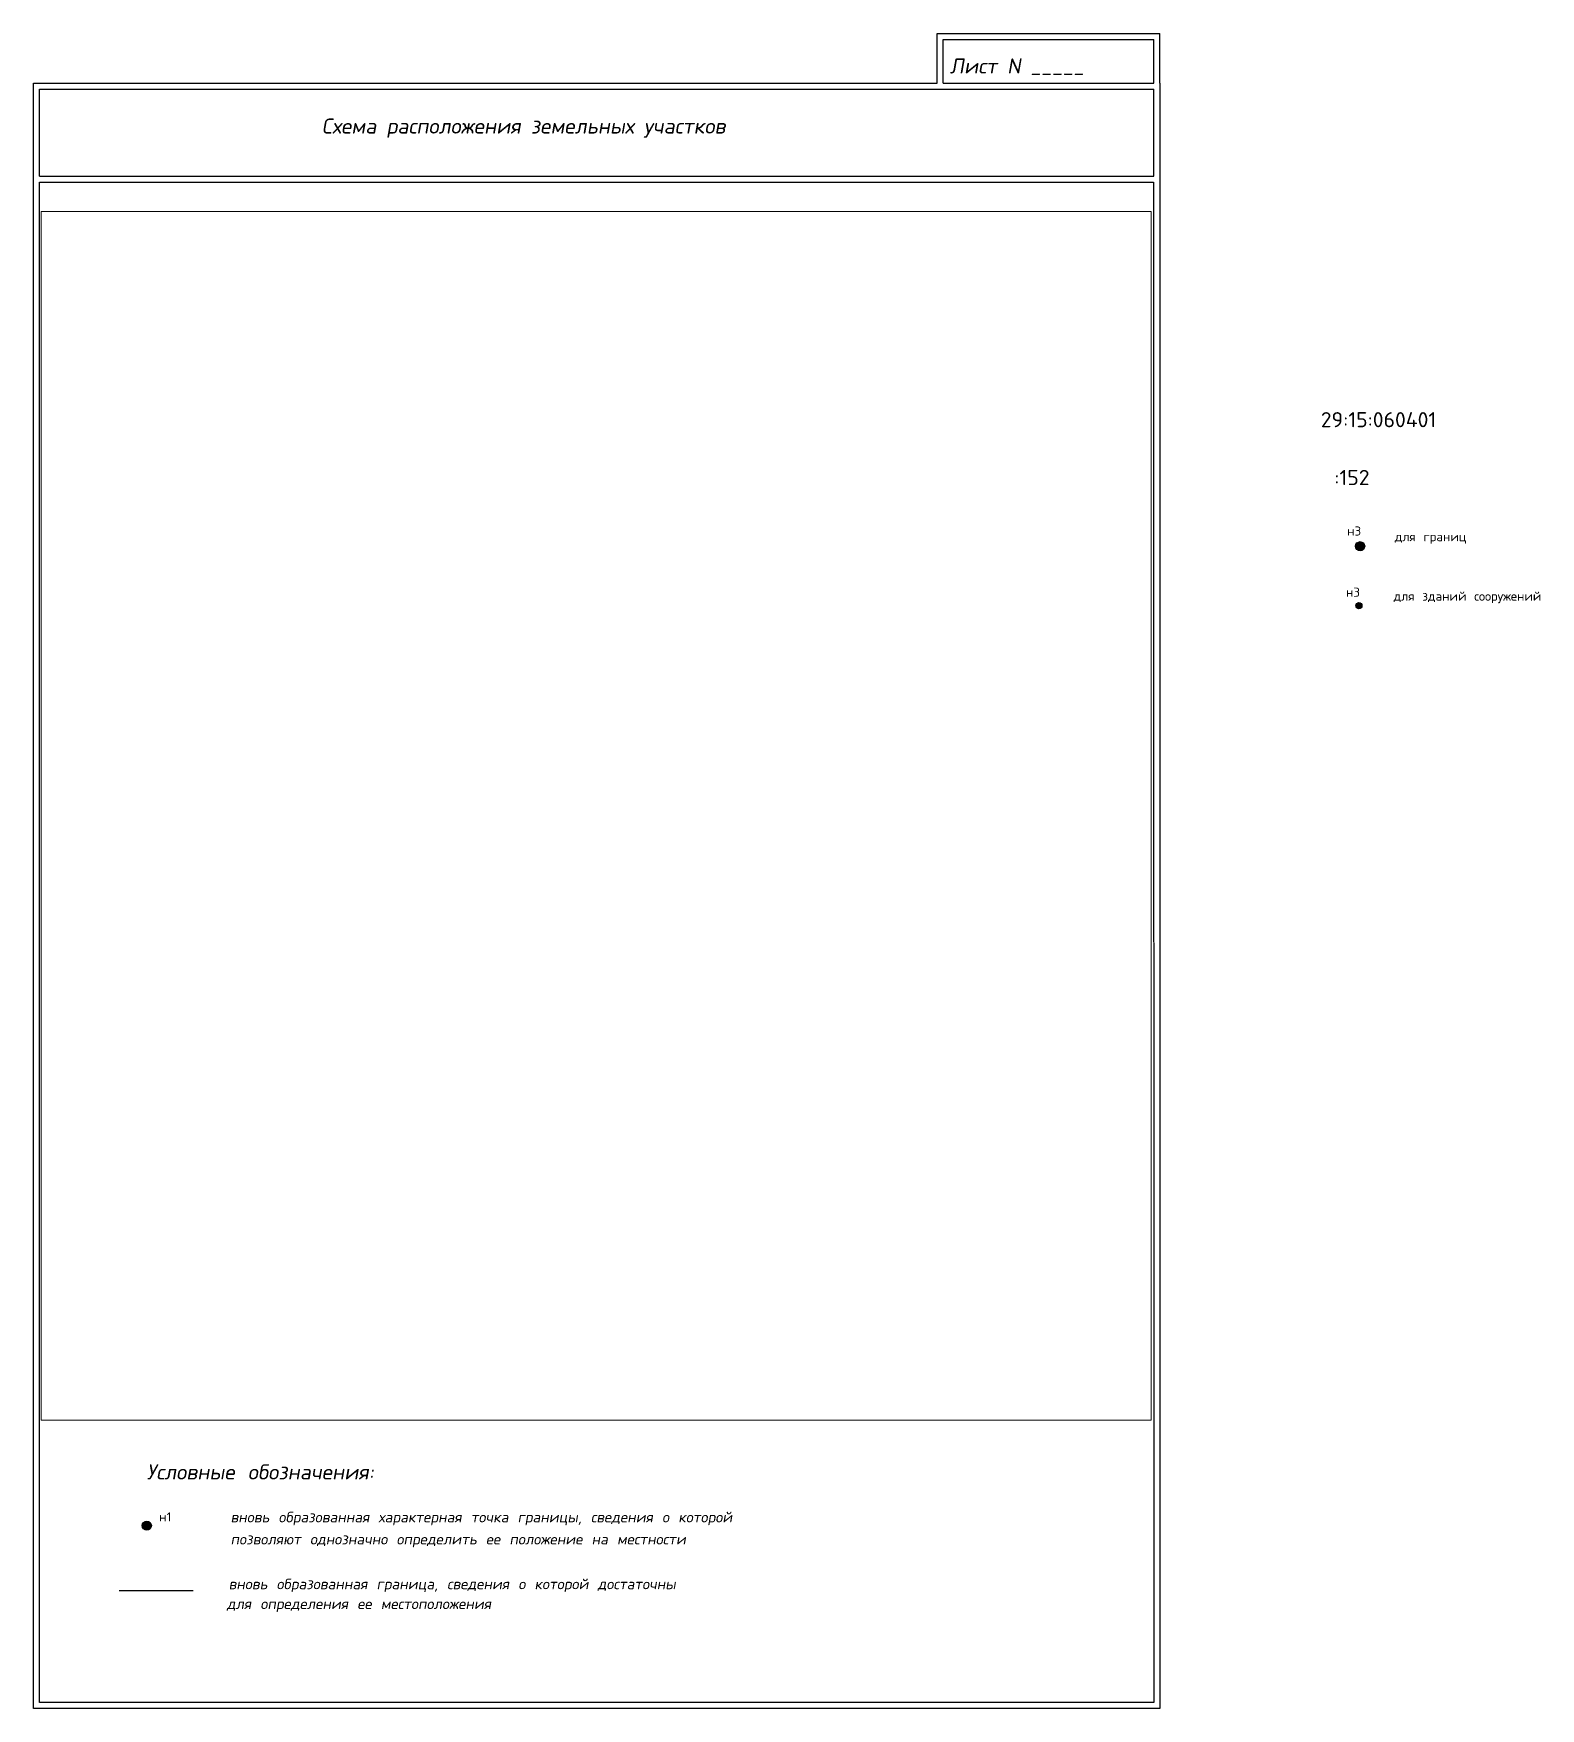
# Paper-space layout 'Схема' of a CAD drawing. Header units: millimetres. Extents: x 6 to 255, y 6 to 283.
import ezdxf

# ---------------------------------------------------------------- set-up
doc = ezdxf.new("R2010")
doc.units = ezdxf.units.MM
doc.layers.add('Текст', color=250, linetype='Continuous')
doc.styles.add('ASHADE', font='simplex.shx', dxfattribs={"height": 0.6})
doc.styles.add('Стандарт', font='txt.shx')

psp = doc.layouts.new('Схема')

# ---------------------------------------------------------------- hatches: boundary and pattern name
at = {"layer": 'Текст', "ltscale": 0.2}
h = psp.add_hatch(color=7, dxfattribs=at)
edge = h.paths.add_edge_path()
edge.add_arc((225.62, 198.13), 0.75, 0, 360)
h = psp.add_hatch(color=7, dxfattribs=at)
edge = h.paths.add_edge_path()
edge.add_arc((225.42, 188.3), 0.5, 0, 360)
h = psp.add_hatch(color=7, dxfattribs=at)
edge = h.paths.add_edge_path()
edge.add_arc((25.06, 36.26), 0.75, 0, 360)

# ---------------------------------------------------------------- linework, layer by layer
at = {"layer": 'Текст', "color": 0}
for p, q in [((155.69, 274.67), (155.69, 282.87)), ((155.69, 282.87), (192.5, 282.87)), ((192.5, 274.67), (192.5, 282.87)), ((156.69, 274.67), (156.69, 281.87)), ((156.69, 281.87), (191.5, 281.87)), ((191.5, 274.67), (191.5, 281.87)), ((6.33, 274.67), (155.69, 274.67)), ((6.33, 6.03), (6.33, 274.67)), ((156.69, 274.67), (191.5, 274.67)), ((192.5, 274.67), (192.5, 6.03)), ((7.33, 273.67), (191.5, 273.67)), ((7.33, 259.28), (7.33, 273.67)), ((191.5, 259.28), (191.5, 273.67)), ((7.33, 259.28), (191.5, 259.28)), ((7.33, 258.28), (191.49, 258.28)), ((7.33, 7.03), (7.33, 258.28)), ((191.49, 258.28), (191.5, 7.03)), ((192.5, 6.03), (6.33, 6.03)), ((191.5, 7.03), (7.33, 7.03))]:
    psp.add_line(p, q, dxfattribs=at)
at = {"layer": 'Текст', "color": 1, "lineweight": 25}
psp.add_line((20.47, 25.51), (32.72, 25.51), dxfattribs=at)
at = {"layer": 'Текст', "color": 7, "ltscale": 0.2}
for centre, radius in [((225.62, 198.13), 0.75), ((225.42, 188.3), 0.5), ((25.06, 36.26), 0.75)]:
    psp.add_circle(centre, radius, dxfattribs=at)

# ---------------------------------------------------------------- texts
at = {"layer": 'Текст', "color": 7, "linetype": 'Continuous', "lineweight": 15, "ltscale": 0.1, "style": 'ASHADE', "oblique": 10}
for s, p in [('Лист N _____', (157.78, 276.25)), ('Схема расположения земельных участков', (53.97, 266.32))]:
    psp.add_text(s, height=2.5, dxfattribs=at).set_placement(p)
at = {"layer": 'Текст', "color": 5, "linetype": 'Continuous', "lineweight": 15, "style": 'Стандарт'}
psp.add_text('29:15:060401', height=2.5, dxfattribs=at).set_placement((219.12, 217.79))
at = {"layer": 'Текст', "lineweight": 25, "style": 'Стандарт'}
psp.add_text(':152', height=2.5, dxfattribs=at).set_placement((221.35, 208.23))
at = {"layer": 'Текст', "color": 7, "linetype": 'Continuous', "lineweight": 15, "style": 'Стандарт'}
for s, p in [('н3', (223.48, 199.89)), ('для границ', (231.35, 198.95)), ('н3', (223.29, 189.78)), ('для зданий сооружений', (231.15, 189.12)), ('н1', (27.11, 36.94))]:
    psp.add_text(s, height=1.5, dxfattribs=at).set_placement(p)
at = {"layer": 'Текст', "color": 7, "linetype": 'Continuous', "lineweight": 20, "style": 'Стандарт', "oblique": 10}
psp.add_text('Условные обозначения:', height=2.5, dxfattribs=at).set_placement((25.05, 43.88))
at = {"layer": 'Текст', "color": 7, "linetype": 'Continuous', "lineweight": 15, "style": 'Стандарт', "oblique": 10}
for s, p in [('вновь образованная характерная точка границы, сведения о которой', (38.91, 36.79)), ('позволяют однозначно определить ее положение на местности', (38.91, 33.14)), ('вновь образованная граница, сведения о которой достаточны', (38.59, 25.74)), ('для определения ее местоположения', (38.29, 22.46))]:
    psp.add_text(s, height=1.75, dxfattribs=at).set_placement(p)

# ---------------------------------------------------------------- viewports
at = {"layer": 'Текст', "color": 0, "view_target_point": (2507797.73, 473945.18)}
psp.add_viewport(center=(99.33, 153.56), size=(183.48, 199.801), view_center_point=(-1289.67, 27.31), view_height=99.901, dxfattribs=at)

doc.saveas('drawing.dxf')
